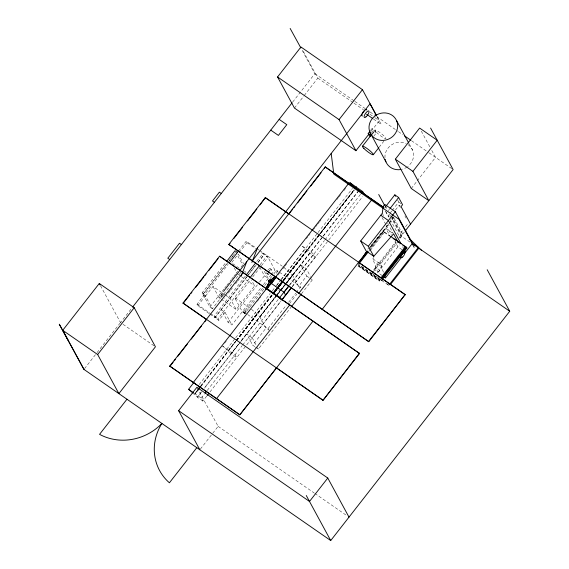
<?xml version="1.0" encoding="UTF-8"?>
<svg xmlns="http://www.w3.org/2000/svg" width="569" height="569" viewBox="0 0 569 569"><rect width="100%" height="100%" fill="white"/><g stroke="black" fill="none" stroke-linecap="round" stroke-linejoin="round"><path stroke-width="0.43" stroke-dasharray="2.85 2.13" d="M374.928 268.995L377.197 263.163M379.48 270.887A2.468 1.195 21.3 0 0 376.543 268.54A2.468 1.195 21.3 0 0 375.597 270.396A2.468 1.195 21.3 0 0 379.48 270.887L381.749 265.062A2.468 1.195 21.3 0 0 378.812 262.714A2.468 1.195 21.3 0 0 377.866 264.564A2.468 1.195 21.3 0 0 381.749 265.062M84.496 368.691L96.502 353.321M97.043 352.616L119.959 323.263M153.986 345.781L120.507 322.566L131.987 307.865M292.672 102.05L314.835 73.657L301.328 48.77M294.45 108.06L303.697 96.218M304.237 95.521L317.836 78.102L302.644 50.115M240.801 272.281L212.358 308.711L205.501 296.079L202.969 294.223L202.187 292.779L225.701 262.658M202.969 294.223L227.038 263.397M229.222 260.595L235.786 252.188M227.671 262.857L203.055 294.386L209.911 307.018L212.358 308.711M228.219 262.16L234.777 253.746M209.214 313.576L197.806 305.667L197.023 304.223L228.148 264.35M238.482 251.121L246.221 241.206L256.199 248.127M197.806 305.667L205.416 295.923L204.627 294.479L202.187 292.779M239.264 252.558L247.003 242.65L246.221 241.206M205.501 296.079L212.998 286.477L225.587 295.211M209.911 307.018L224.136 288.803M224.684 288.099L226.32 286.001M226.867 285.297L231.249 279.692M231.796 278.995L233.432 276.89M233.98 276.193L235.623 274.087M236.171 273.39L237.806 271.285M241.092 267.081L242.735 264.983L236.277 253.091M220.495 298.661L219.072 297.665L223.418 292.096M230.096 290.823L226.291 295.702L230.111 298.348L236.185 309.536L254.67 285.858L251.434 279.891M230.637 290.126L232.273 288.035M235.53 283.86L237.166 281.769M237.707 281.072L239.336 278.988M245.296 276.178L214.136 316.094L215.004 317.694L218.823 320.347L225.054 312.367L221.234 309.714L228.091 322.353L231.91 324.999L261.214 287.473M256.775 261.477L263.333 253.077L264.201 254.677L268.02 257.33L261.384 265.837M246.626 276.925L214.918 317.538L209.925 314.074M247.166 276.221L255.915 265.019M258.106 262.224L264.116 254.521L260.552 252.046M215.004 317.694L248.048 275.368M248.596 274.671L257.032 263.86M258.07 262.529L264.201 254.677M218.823 320.347L217.955 318.74L249.229 278.689M260.09 264.77L267.153 255.723L274.884 269.962L277.402 271.712L274.685 275.19M235.431 299.081L250.566 279.685M252.728 276.918L260.296 267.224M370.611 130.401L372.069 128.53L375.127 130.65L376.344 132.897L373.911 136.012M371.18 131.211L379.338 120.763L376.806 116.097M371.344 133.274L373.292 130.778L372.069 128.53M371.849 134.227L374.992 130.194M372.204 134.398L375.127 130.65M228.091 322.353L257.373 284.849M259.542 282.068L264.421 275.816L259.983 267.643M263.376 284.699L270.794 275.197M271.306 274.543L274.884 269.962M245.054 313.576C241.768 312.722 244.243 308.618 246.221 311.563M263.824 289.102L244.812 313.462L244.023 312.018L262.494 288.355M264.67 285.574L267.387 282.096M270.104 278.618L271.733 276.527M273.902 273.746L276.619 270.268L278.077 271.278M224.591 343.171L226.234 341.073M257.352 301.214L258.987 299.116M259.535 298.419L260.609 296.982M277.914 275.083L279.535 272.949M282.829 268.788L284.45 266.655M285.012 265.993L286.634 263.86M306.307 238.717L307.921 236.583M308.49 235.922L310.105 233.788M313.405 229.627L315.041 227.529M315.589 226.832L317.203 224.698M317.772 224.03L319.387 221.896M319.956 221.234L321.051 219.833M336.884 199.555L338.498 197.422M339.067 196.76L340.682 194.626M343.982 190.466L345.618 188.367M379.132 147.264L383.855 141.212M199.178 384.544L235.189 338.363M235.758 337.687L270.133 293.604M272.316 290.809L276.143 285.915M276.683 285.218L280.51 280.318M281.05 279.621L304.991 248.753A6.465 1.017 38 0 0 301.428 245.566M276.527 285.681L280.894 280.09M281.442 279.386L317.474 233.233M318.021 232.529L352.417 188.474M236.199 340.44L272.231 294.28M283.149 280.297L307.267 249.592L283.198 280.375M206.675 396.166L202.856 401.06L201.255 398.115L194.726 393.613L198.076 389.438M200.779 385.995L235.722 341.165L228.653 350.298M236.263 340.539L272.309 294.308M194.826 393.677L198.097 389.481M200.829 385.981L235.772 341.229M236.32 340.525L272.352 294.372M283.582 280.147L318.555 235.331L283.44 280.496M235.915 341.3L201.156 386.266M236.484 340.639L272.494 294.443M236.505 340.66L272.615 294.55M283.533 280.56L354.231 190.01M198.382 389.68L195.11 393.876M236.647 340.803L272.636 294.571M283.575 280.638L354.252 190.046M283.967 280.41L354.352 190.117M247.671 314.543L268.013 328.654L268.796 330.098L265.972 328.135L259.756 316.684L275.51 296.506M276.05 295.816L279.856 290.944M280.396 290.247L284.742 284.678M285.289 283.981L292.352 274.941L283.796 267.288M222.365 345.916L235.082 354.729L236.683 357.681L231.106 353.712L240.388 341.827L204.378 388.001M276.968 294.97L240.936 341.123L275.901 296.392M277.516 294.273L281.335 289.372M281.883 288.675L284.614 285.176M286.797 282.38L309.728 253.013L305.076 248.852M202.856 401.06L197.279 397.091L201.106 392.197M276.214 296.108L280.012 291.236L278.341 289.678M280.56 290.539L284.905 284.969M285.446 284.272L300.631 264.82L306.286 268.746L310.325 276.178M197.372 397.254L201.739 391.657M204.463 388.165L240.474 341.983M241.05 341.308L277.06 295.133M277.601 294.429L286.093 283.547M286.641 282.85L322.673 236.69M323.22 235.993L358.705 190.537M281.811 289.301L286.179 283.711M286.726 283.006L322.758 236.853M323.306 236.156L358.797 190.693M201.255 398.115L204.527 393.919M207.258 390.419L242.181 345.639M242.75 344.963L278.76 298.782M289.678 284.799L313.704 254.03L300.987 245.211M289.521 285.268L324.458 240.509M325.006 239.805L360.497 194.349M209.954 391.97L280.908 301.029M292.374 286.349L315.304 256.975L313.704 254.03M255.922 344.608L252.287 337.915L281.193 300.88M292.103 286.911L328.242 240.659M328.79 239.954L362.645 196.597M254.805 346.621L252.686 345.148L265.972 328.135M300.688 287.857L298.569 286.385L306.691 275.979L300.631 264.82M268.013 328.654L286.484 304.998M288.661 302.217L295.724 293.17M296.264 292.473L300.61 286.904L278.81 271.783M289.443 303.654L297.046 293.917M255.517 347.111L258.34 349.074L291.072 307.153M301.435 293.874L312.345 279.898L310.731 276.925M384.559 207.984L385.64 206.597M200.388 449.09L212.216 433.941M212.749 433.251L218.126 426.366L197.315 388.037M388.378 210.63L389.459 209.25M389.21 216.768L387.937 215.886L389.559 213.816M390.099 213.119L391.714 211.049M392.254 210.359L398.734 202.059L397.169 199.178M411.259 188.488L416.657 181.575M417.198 180.885L435.548 157.378L431.779 150.436M395.505 209.961L399.146 205.302L400.42 206.184M370.398 246.918L382.873 230.943L383.791 231.981L382.873 230.943M370.597 246.832L394.075 216.761M370.76 247.138L394.239 217.059M369.345 249.4L383.442 231.341M368.833 251.185L384.018 231.732L389.921 235.836L385.974 228.56L367.297 249.677M357.979 266.178L358.427 265.602L379.822 280.439L379.367 281.015L357.631 265.531L379.367 281.015M370.263 250.438L384.367 232.38L384.018 231.732M382.005 275.446L377.837 272.558L372.823 258.831L373.911 257.43M409.986 242.074L401.245 236.014L391.757 218.539L393.257 216.618L402.745 234.094L400.832 232.764L403.435 229.435M405.519 226.768L408.115 223.439M373.605 270.062L395.91 241.484M399.175 237.301L400.811 235.21L401.956 236.007L400.306 238.119L389.431 218.091M372.951 272.259L396.892 241.59M399.616 238.105L404.303 232.095M383.414 272.202L380.462 264.13L397.909 241.775M377.837 272.558L399.424 244.905M379.018 280.375L379.473 279.799L358.79 265.453M243.141 311.748L245.545 313.235M314.835 73.657L354.103 100.891M354.828 101.396L365.014 108.459M370.099 111.986L375.917 116.019M376.65 116.524L397.738 131.155M398.464 131.659L402.824 134.682M411.551 140.735L428.279 152.336M429.005 152.841L452.419 169.078M317.836 78.102L353.292 102.697M354.018 103.195L363.42 109.725M369.935 114.241L374.274 117.25M374.999 117.755L379.338 120.763M373.549 119.085L381.251 124.426L377.091 116.766M373.292 130.778L376.344 132.897M398.734 202.059L401.913 204.271M385.974 228.56L393.613 233.859M384.367 232.38L390.27 236.476M402.091 249.713L397.923 246.825L395 241.434M372.823 258.831L380.462 264.13M372.126 273.333L382.674 280.652M386.892 283.575L389.431 285.837L358.527 264.379L380.27 279.863L379.921 279.223M315.304 256.975L309.728 253.013M306.691 275.979L308.811 277.452M309.522 277.942L312.345 279.898M256.918 248.625L259.051 250.111M259.77 250.602L282.245 266.192M247.003 242.65L255.559 248.582M270.062 268.604L271.399 269.528A2.959 0.989 -55.3 0 1 271.15 271.69M266.861 273.554L268.198 274.478M264.421 275.816L268.241 278.469L264.208 271.036M239.179 268.141L231.483 262.8L238.319 254.044L243.56 263.703M237.558 273.988L254.67 285.858M244.023 312.018L246.946 314.038M244.812 313.462L242.287 311.712L234.556 297.473L251.085 308.939L259.756 316.684M221.213 299.152L236.185 309.536M252.287 337.915L246.633 333.996L252.686 345.148M197.023 304.223L209.854 313.121M210.573 313.619L217.955 318.74M218.126 426.366L314.102 492.932M314.828 493.437L346.094 515.123M246.107 312.232L244.193 310.404M231.106 353.712L226.37 349.458A6.465 1.017 38 0 0 222.806 346.272M192.628 392.937L197.279 397.091M421.302 131.147L430.1 147.35M409.196 143.9L412.546 150.074M399.146 205.302L400.384 207.578M404.922 215.936L406.159 218.219M391.757 216.049L400.832 232.764M385.227 205.196L387.318 209.043M391.081 215.978L401.956 236.007M384.936 205.964L386.593 209.029M389.409 214.207L390.583 216.369M385.668 211.156L389.018 217.322M385.59 211.561L387.937 215.886M402.639 246.733L403.471 248.276M382.276 213.325L383.534 215.637M387.717 223.34L393.151 233.354M382.034 217.557L385.796 224.485M386.216 225.26L391.23 234.499M381.066 280.012L381.415 280.652L380.49 279.614M379.473 279.799L379.822 280.439M371.422 272.85L371.863 273.653M292.352 274.941L298.569 286.385M276.619 270.268L277.402 271.712M234.314 268.02L236.747 272.501M257.537 347.588L258.34 349.074M212.998 286.477L219.072 297.665M225.054 312.367L231.91 324.999M100.535 285.773L120.507 322.566M408.094 144.647A14.552 13.521 -28.5 0 1 407.845 166.461M407.24 166.909A14.552 13.521 -28.5 0 1 402.439 169.185M384.957 157.755A14.552 13.521 -28.5 0 1 391.579 144.832A14.552 13.521 -28.5 0 1 406.223 143.566M269.279 271.043A2.959 0.989 -55.3 0 1 271.399 269.528M268.895 274.315A2.959 0.989 -55.3 0 1 268.155 272.956M267.942 270.119A2.959 0.989 -55.3 0 1 270.175 268.668A2.959 0.989 -55.3 0 1 269.429 271.413M268.013 273.063A2.959 0.989 -55.3 0 1 266.641 272.594M244.378 271.015A2.959 0.462 38 0 1 246.014 272.43M223.446 296.036A2.959 0.462 38 0 1 220.58 293.291A2.959 0.462 38 0 1 223.624 295.034M221.789 296.94A2.959 0.462 38 0 1 219.563 294.578A2.959 0.462 38 0 1 222.571 296.378M224.172 298.007A2.959 0.462 38 0 1 224.122 298.277M354.046 189.875L319.067 234.684L354.067 189.918M198.268 389.573L195.011 393.812L198.289 389.616M376.45 132.271A6.906 1.081 38 0 0 385.718 138.694A6.906 1.081 38 0 0 379.26 132.115A6.906 1.081 38 0 0 376.45 132.271"/><path stroke-width="0.85" d="M241.064 276.228L246.782 261.598M251.861 262.401L257.579 247.771M62.725 330.305L99.283 283.476L134.213 307.701L155.437 346.791L118.878 393.62L97.655 354.53L62.725 330.305L83.949 369.395L330.724 540.55L509.732 311.257L487.192 269.734M369.004 134L355.952 150.721L294.45 108.06L277.565 76.964L300.951 47.007L362.453 89.66L376.386 115.322M132.534 307.16L292.132 102.74M97.655 354.53L134.213 307.701M204.84 321.634L206.476 319.536L183.005 303.071L219.591 256.214L359.565 353.491L322.986 400.348L276.214 367.716M228.795 244.428L265.374 197.571L405.185 294.543L368.769 341.699L228.795 244.428L368.769 341.699M183.175 303.377L189.726 294.984M190.814 293.583L191.909 292.189M195.729 287.288L203.922 276.797M205.011 275.403L206.106 274.002M208.837 270.503L218.119 258.618M228.958 244.734L230.047 243.333M233.873 238.439L242.607 227.244M247.522 220.95L256.804 209.065M260.083 204.868L265.374 197.571M226.796 261.256L235.004 250.744L237.451 252.437M355.952 150.721L339.067 119.618L362.453 89.66M229.243 262.949L238.482 251.121M126.965 399.225L99.547 434.346A50.755 47.156 -28.5 0 0 161.895 423.45A50.755 47.156 -28.5 0 0 169.406 482.796L196.824 447.682M223.546 291.364L370.021 103.743L376.258 115.237M276.925 367.325L239.798 414.879L169.726 366.087L243.055 272.679M383.513 207.28L325.255 166.873L252.259 260.894M169.896 366.393L173.168 362.197M174.263 360.803L175.352 359.402M177.535 356.607L187.365 344.017M191.184 339.117L201.561 325.831M289.386 213.339L292.665 209.143M293.753 207.742L294.849 206.341M297.58 202.849L306.862 190.956M310.681 186.063L321.058 172.77M324.33 168.573L325.255 166.873M246.384 274.784L255.68 262.878M250.31 277.295L259.549 265.467M370.611 136.617L369.395 135.771L368.171 133.523L370.12 131.026M362.403 146.325L371.322 134.903M266.171 288.839L275.616 276.74M265.773 289.6L275.737 276.826M266.299 289.457L276.079 276.932M192.628 392.937L192.542 392.838A6.465 1.017 38 0 0 188.559 389.331L194.001 382.297M266.612 289.301L276.42 276.676M271.783 283.803A6.465 1.017 38 0 0 271.363 283.476L276.257 277.146M348.889 184.171L349.963 182.734L356.251 187.116L355.156 188.517M373.364 154.654L378.613 147.933M199.847 449.78L178.623 410.683L196.902 387.276L327.78 478.045L349.003 517.136M272.779 293.583L282.06 281.698M198.545 388.712L200.26 386.643M272.871 293.647L282.679 281.022M198.645 388.783L199.733 387.382M277.572 287.836L282.523 281.491M355.134 188.474L356.251 187.116M199.904 387.475L198.816 388.876L199.925 387.517M273.063 293.782L282.871 281.157M273.163 293.846L282.985 281.264M355.326 188.609L356.414 187.208L362.681 191.554L364.281 194.498M198.93 388.983L200.565 386.884M274.294 292.53L277.572 288.334M282.729 281.662L277.8 287.914L284.059 292.26L285.659 295.204M355.348 188.652L356.578 187.4L356.151 187.052M282.829 281.726L277.957 288.099M355.44 188.716L356.535 187.315M205.075 393.215L206.711 391.116M279.308 298.085L288.59 286.2M284.059 292.26L288.974 285.965M361.585 192.955L362.681 191.554M207.223 395.462L208.859 393.364M281.996 299.635L290.731 288.447M281.74 300.183L291.662 287.516M395.341 159.171L419.63 128.061L437.198 140.251L412.916 171.361L428.834 200.679L411.259 188.488L395.341 159.171L412.916 171.361M291.62 306.449L300.887 294.571M386.18 205.907L394.815 194.847L398.634 197.493L402.553 204.712L401.06 206.625L410.548 224.101M400.761 243.752L397.909 241.775L393.613 233.859L373.769 256.292L366.13 250.993L360.689 240.979L382.276 213.325L383.157 206.533L384.808 204.42L395.313 211.711L412.461 243.29L418.386 247.394L418.82 248.198L390.519 284.443M390 208.56L398.634 197.493M373.769 256.292L368.328 246.277L395.313 211.711M364.43 254.556L366.6 251.783M239.798 414.879L312.964 321.165M367.318 251.029L322.168 309.38M405.356 294.842L358.747 262.522L366.941 252.031M358.498 263.291L367.716 251.484M359.388 263.234L368.292 251.882M405.348 230.758L453.123 169.569L430.577 128.046M381.002 277.828L405.405 246.576L390.619 236.313M381.351 278.469L405.981 246.967L406.551 247.366L406.899 248.006L382.496 279.265M382.148 278.625L406.551 247.366M384.089 276.897L385.476 277.857L401.223 257.686M404.481 253.518L412.461 243.29M389.545 284.336L418.386 247.394M322.986 400.348L359.402 353.185M368.605 341.4L405.185 294.543M327.78 478.045L309.5 501.46L178.623 410.683M404.282 135.692L410.825 140.23M366.543 114.227L372.844 118.601M368.171 133.523L371.23 135.642M277.565 76.964L339.067 119.618M279.151 119.362L286.79 124.661L278.397 135.415L270.759 130.116M325.425 167.179L382.951 207.08M380.775 215.246L388.421 220.544L400.967 243.653M412.895 244.094L417.411 247.223M418.72 248.134L509.732 311.257M393.051 238.404L395.825 240.331M402.902 245.239L405.043 246.718M406.899 248.006L405.981 246.967M360.689 240.979L368.328 246.277M265.538 197.877L288.113 213.531M221.284 193.488L219.371 192.158L212.479 200.992L214.385 202.322M271.342 283.44L277.608 287.786M359.565 353.491L219.591 256.214M181.404 244.57L179.491 243.24L167.798 258.219L169.704 259.549M183.005 303.071L322.822 400.043M169.726 366.087L239.634 414.573M188.559 389.331L193.41 392.674M409.545 238.767L421.565 250.41M290.154 28.45L300.901 47.995M68.031 340.077L59.268 324.188L83.949 369.395M396.629 120.756A14.552 13.521 -28.5 0 1 381.308 140.379A14.552 13.521 -28.5 0 1 372.062 118.843A14.552 13.521 -28.5 0 1 396.629 120.756L408.777 143.132M370.035 132.563L385.953 161.881M394.815 194.847L395.597 196.291M414.161 247.273L398.969 219.293L333.797 174.093L331.194 153.481M378.705 194.491L384.516 205.203M405.405 246.576L405.754 247.216M404.73 250.58L405.562 252.124M372.026 199.499L298.867 293.213M349.963 182.734L349.985 182.77A6.465 1.017 38 0 1 352.759 185.081M348.726 183.339L275.56 277.053M289.664 305.005L216.497 398.72M281.072 299.621L279.877 297.409L273.774 293.248M273.39 292.985L267.181 288.625A6.465 1.017 38 0 1 267.601 288.952M266.356 288.846L193.197 382.56M306.264 495.499L330.724 540.55M99.283 283.476L100.116 285.005M384.587 275.432L385.476 277.857M400.96 169.519A14.552 13.521 -28.5 0 1 385.17 159.341M269.599 280.183A1.23 1.145 -28.5 0 1 271.242 280.93A1.23 1.145 -28.5 0 1 270.09 282.402A1.23 1.145 -28.5 0 1 268.853 281.143M268.938 280.851A1.23 1.145 -28.5 0 1 269.322 280.353M362.524 115.941A3.947 1.323 -55.3 0 1 363.25 111.766A3.947 1.323 -55.3 0 1 366.749 110.002M403.77 252.387A2.959 0.989 -55.3 0 1 403.784 252.771M400.839 256.968A2.959 0.989 -55.3 0 1 400.057 256.363M401.138 253.959A2.959 0.989 -55.3 0 1 401.6 253.354M403.001 252.167A2.959 0.989 -55.3 0 1 403.357 252.067M353.1 185.394A6.465 1.017 38 0 1 353.413 185.707M266.392 288.547A8.635 2.888 -55.3 0 1 269.727 281.918M270.638 280.752A8.635 2.888 -55.3 0 1 275.481 276.904M266.271 288.462A8.635 2.888 -55.3 0 1 269.606 281.833M271.463 279.599A8.635 2.888 -55.3 0 1 275.36 276.819M363.861 148.402A6.906 1.081 38 0 0 373.122 154.825A6.906 1.081 38 0 0 366.664 148.246A6.906 1.081 38 0 0 363.861 148.402M269.706 282.082A1.23 1.145 -28.5 0 0 271.008 280.417A1.23 1.145 -28.5 0 0 268.924 280.254A1.23 1.145 -28.5 0 0 269.706 282.082M365.945 116.873A3.947 1.323 -55.3 0 0 368.94 111.154A3.947 1.323 -55.3 0 0 364.743 114.653A3.947 1.323 -55.3 0 0 365.945 116.873M402.71 256.968A2.959 0.989 -55.3 0 0 404.573 252.807A2.959 0.989 -55.3 0 0 401.344 255.915A2.959 0.989 -55.3 0 0 402.71 256.968"/></g></svg>
